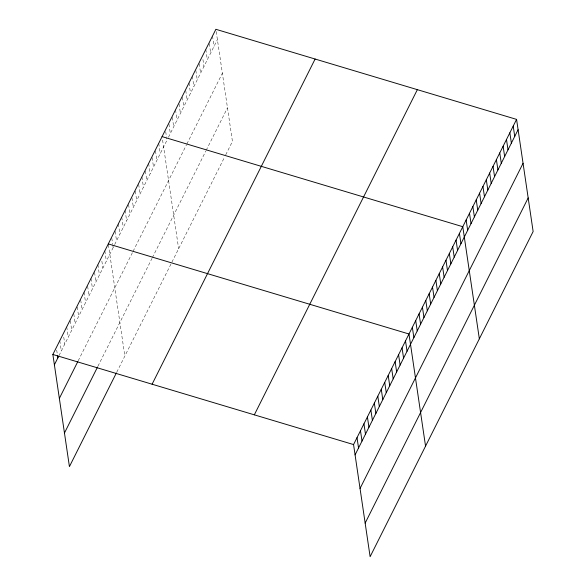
<?xml version="1.0" encoding="UTF-8"?>
<svg xmlns="http://www.w3.org/2000/svg" width="586" height="586" viewBox="0 0 586 586"><rect width="100%" height="100%" fill="white"/><g stroke="black" fill="none" stroke-linecap="round" stroke-linejoin="round"><path stroke-width="0.44" stroke-dasharray="2.93 2.2" d="M59.01 355.585L114.299 245.292M114.673 244.545L166.973 140.222L166.592 137.644M168.468 137.241L217.406 39.621M78.209 360.771L132.707 252.068M133.081 251.321L186.502 144.757M186.875 144.01L222.365 73.213M97.95 366.213L152.016 258.36M152.389 257.62L205.811 151.056M206.184 150.309L227.478 107.831M116.768 372.169L171.171 263.641M171.918 262.154L224.599 157.077M225.72 154.843L232.444 141.431L215.882 29.3M212.52 36.01L214.044 46.323M209.283 43.576L210.682 53.033M205.796 49.422L207.319 59.735M202.939 59.567L203.957 66.445M199.196 63.691L200.595 73.155M195.834 70.401L197.233 79.857M192.347 76.246L193.871 86.567M188.985 82.956L190.509 93.269M185.747 90.522L187.146 99.979M182.385 97.225L183.784 106.689M179.023 103.934L180.422 113.391M175.536 109.78L177.06 120.101M172.299 117.346L173.698 126.81M168.936 124.056L170.336 133.513M165.706 131.623L166.468 136.78M162.593 140.047L178.642 248.742M158.725 143.314L160.249 153.635M155.488 150.88L156.887 160.344M152.126 157.59L153.525 167.047M148.639 163.435L150.162 173.756M145.401 171.002L146.8 180.459M141.915 176.847L143.438 187.168M138.677 184.414L140.076 193.878M135.315 191.124L136.714 200.58M131.953 197.834L133.352 207.29M128.59 204.536L129.989 213.993M125.104 210.381L126.627 220.702M121.742 217.091L123.265 227.412M118.379 223.801L119.903 234.114M115.142 231.367L116.541 240.824M111.779 238.07L112.673 244.091M112.798 244.948L113.179 247.526M108.417 244.78L124.847 356.046M104.828 250.83L106.352 261.144M101.869 261.18L102.887 268.058M97.899 264.645L99.422 274.966M94.566 272.417L95.958 281.873M90.969 278.467L92.493 288.788M87.636 286.239L89.028 295.696M84.047 292.289L85.571 302.603M80.707 300.061L82.106 309.518M77.242 306.969L78.641 316.425M73.777 313.876L75.176 323.34M70.313 320.791L71.712 330.248M66.723 326.841L68.247 337.155M63.764 337.184L64.782 344.07M59.794 340.656L61.318 350.977M56.71 350.15L57.347 354.449"/><path stroke-width="0.88" d="M116.38 372.938L69.426 466.61L52.865 354.479L215.882 29.3L516.574 119.39L533.135 231.521L370.118 556.7L353.556 444.569L516.574 119.39M54.388 364.8L58.622 356.354M59.354 398.392L77.828 361.54M64.467 433.01L97.562 366.983M152.096 384.211L315.114 59.032M254.331 414.837L417.349 89.658M355.079 454.89L518.097 129.711M360.046 488.482L523.056 163.304M365.159 523.1L528.169 197.922M162.088 136.611L462.779 226.701L479.341 338.833M108.293 243.915L408.984 334.005L425.546 446.136M52.865 354.479L353.556 444.569M513.211 126.1L514.735 136.413M509.849 132.802L511.373 143.123M506.487 139.512L508.011 149.833M503.125 146.214L504.649 156.535M499.763 152.924L501.286 163.245M496.401 159.634L497.924 169.947M493.038 166.336L494.562 176.657M489.676 173.046L491.2 183.367M486.314 179.756L487.838 190.069M482.952 186.458L484.476 196.779M479.59 193.168L481.113 203.481M476.228 199.87L477.751 210.191M472.865 206.58L474.389 216.901M469.503 213.289L471.027 223.603M466.141 219.992L467.665 230.313M459.417 233.404L460.94 243.725M456.055 240.114L457.578 250.434M452.692 246.823L454.216 257.137M449.33 253.526L450.854 263.846M445.968 260.235L447.492 270.549M442.606 266.938L444.129 277.259M439.244 273.647L440.767 283.968M435.881 280.357L437.405 290.671M432.519 287.059L434.043 297.38M429.157 293.769L430.681 304.083M425.795 300.471L427.319 310.792M422.433 307.181L423.956 317.502M419.071 313.891L420.594 324.205M415.708 320.593L417.232 330.914M412.346 327.303L413.87 337.617M405.519 340.92L407.043 351.234M402.055 347.828L403.578 358.149M398.59 354.735L400.113 365.056M395.125 361.65L396.649 371.964M391.66 368.557L393.191 378.878M388.203 375.472L389.727 385.786M384.738 382.38L386.262 392.701M381.274 389.287L382.797 399.608M377.809 396.202L379.332 406.516M374.344 403.109L375.868 413.43M370.879 410.017L372.403 420.338M367.415 416.932L368.938 427.245M363.95 423.839L365.474 434.16M360.485 430.747L362.009 441.068M357.021 437.661L358.544 447.975M57.472 355.306L57.853 357.885"/></g></svg>
